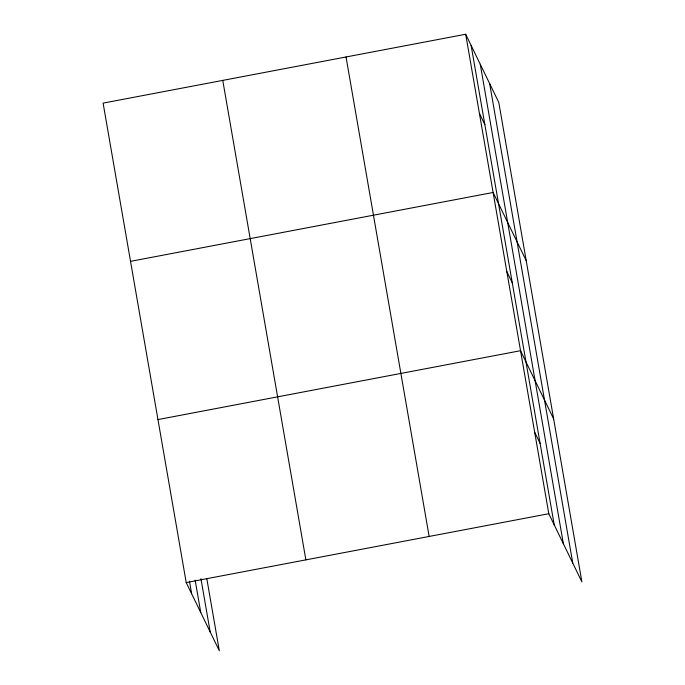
<?xml version="1.0" encoding="UTF-8"?>
<svg xmlns="http://www.w3.org/2000/svg" width="685" height="685" viewBox="0 0 685 685"><rect width="100%" height="100%" fill="white"/><g stroke="black" fill="none" stroke-linecap="round" stroke-linejoin="round"><path stroke-width="1.03" d="M465.689 34.25L548.796 513.724L581.89 581.882L498.783 102.407L465.689 34.25L103.11 103.118L186.217 582.592L219.311 650.75L206.81 578.645M130.535 261.345L493.114 192.476L526.208 260.634M157.961 419.571L520.54 350.703L553.634 418.86M186.217 582.592L548.796 513.724M479.406 113.367L484.834 124.55M506.831 271.594L512.26 282.777M534.668 432.218L540.105 443.409M489.655 83.604L572.763 563.087M480.253 64.236L563.361 543.719M471.126 45.441L554.233 524.915M346.036 56.975L429.144 536.458M222.762 80.393L305.87 559.868M200.945 578.654L210.184 631.955M195.156 580.186L200.773 612.587M189.471 581.248L191.646 593.784"/></g></svg>
